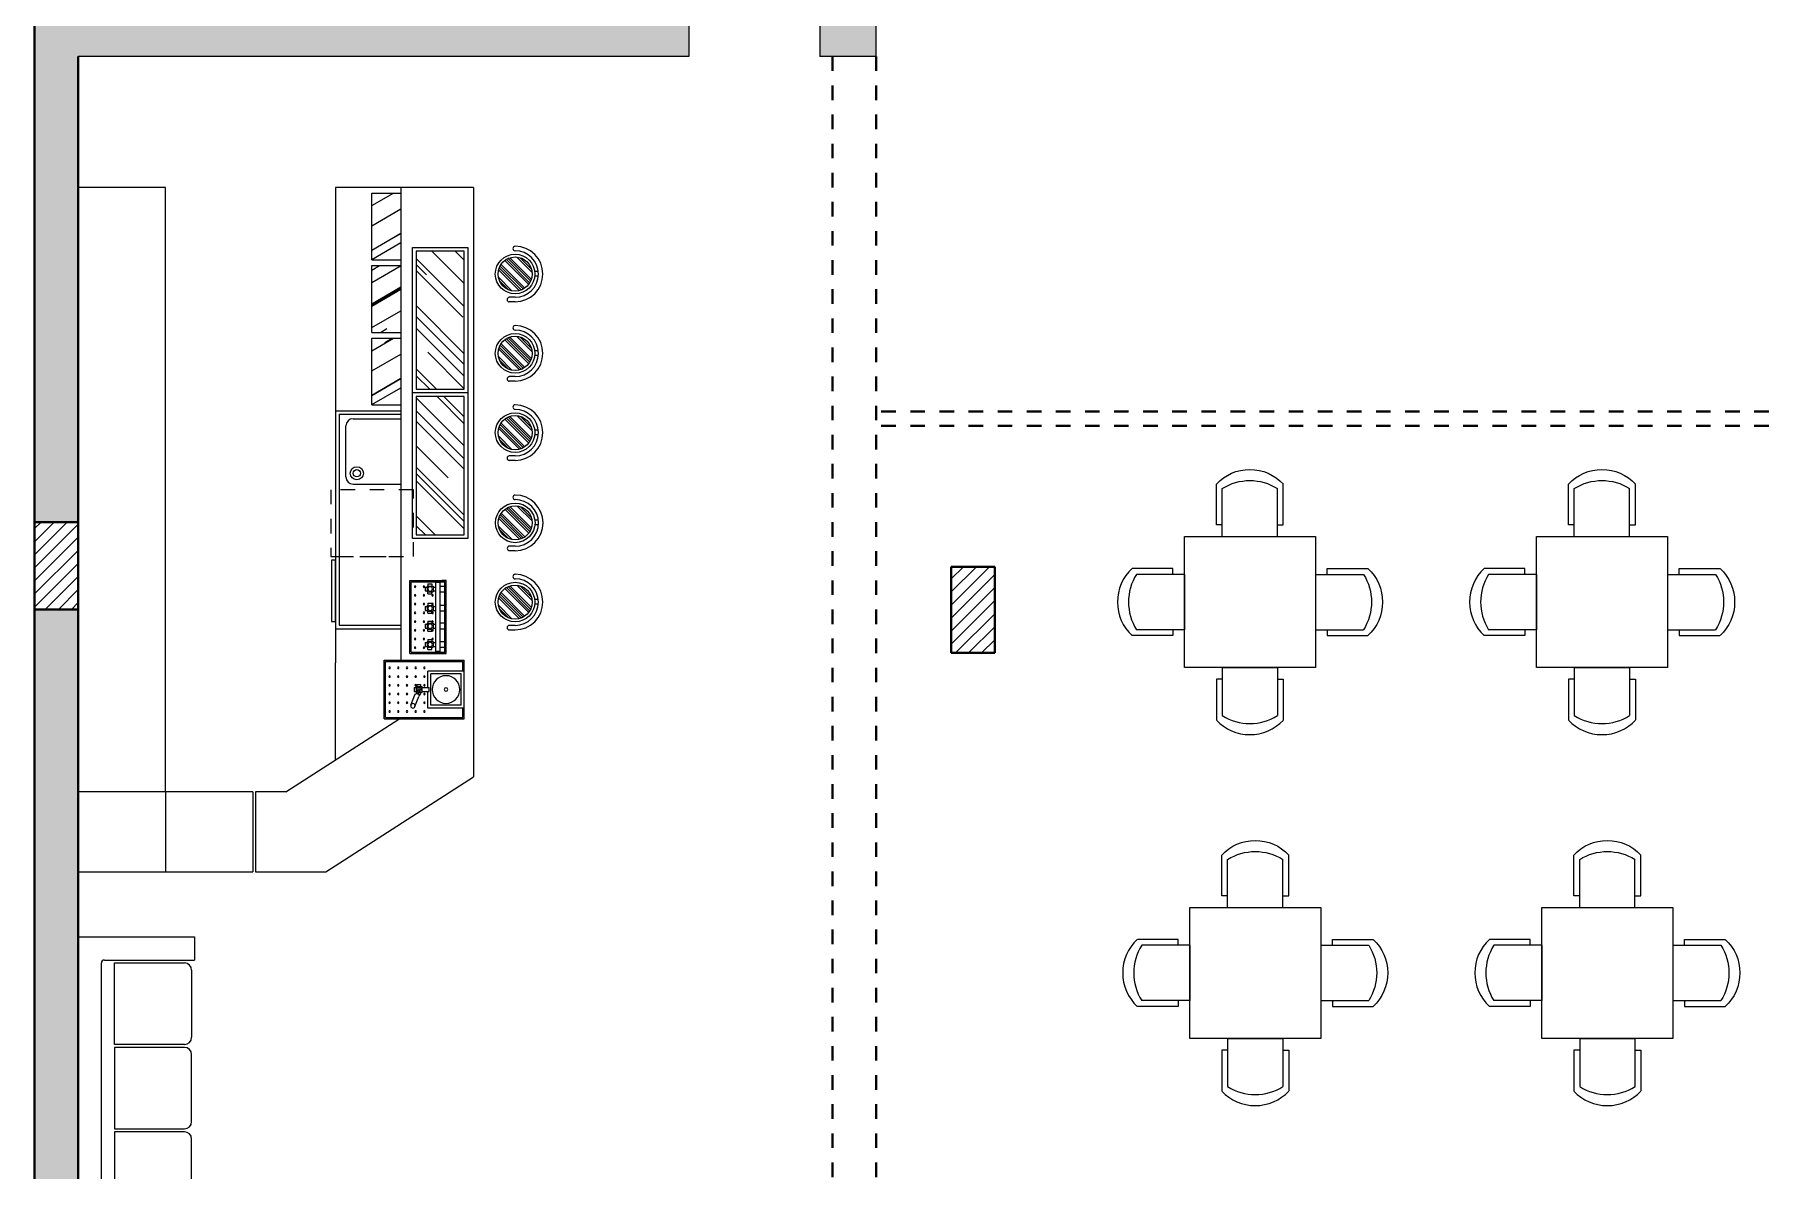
# Model space of a CAD drawing. Header units: millimetres. Extents: x 114 to 1075, y 58 to 426.
# Drawn here: x 1049.42 to 1061.31, y 189.24 to 197.05 of the extents above; entities that cross this region are included whole.
import ezdxf

# ---------------------------------------------------------------- set-up
doc = ezdxf.new("R2010")
doc.units = ezdxf.units.MM
for name, pattern in [('HIDDEN', [0.375, 0.25, -0.125]), ('HIDDEN2', [0.1875, 0.125, -0.0625]), ('R1', [0.1875, 0.125, -0.0625])]:
    doc.linetypes.add(name, pattern=pattern)
for name, color, linetype, lineweight in [('ARREDI attrezzature - furniture', 175, 'Continuous', 9), ('MURATURA sezioni - section wall', 7, 'Continuous', 40), ('TRATTEGGIO - hatch', 252, 'Continuous', 20)]:
    doc.layers.add(name, color=color, linetype=linetype, lineweight=lineweight)
doc.layers.add('pilastri', color=1, linetype='Continuous')
doc.layers.add('PROGETTO', color=7, linetype='Continuous')

# ---------------------------------------------------------------- blocks, each defined once
blk = doc.blocks.new('sedia 8762')
for p, q in [((44.626, 92.6), (44.346, 92.6)), ((44.626, 92.56), (44.626, 92.6)), ((44.706, 92.56), (44.376, 92.56)), ((44.706, 92.56), (44.706, 92.18)), ((44.626, 92.14), (44.346, 92.14)), ((44.706, 92.18), (44.376, 92.18)), ((44.626, 92.18), (44.626, 92.14))]:
    blk.add_line(p, q)
for centre, radius, start, end in [((44.56, 92.37), 0.315, 133.0029, 226.9971), ((44.677, 92.37), 0.356, 147.7113, 212.2887)]:
    blk.add_arc(centre, radius, start, end)
blk = doc.blocks.new('Distributore Birra')
at = {"layer": 'ARREDI attrezzature - furniture'}
for p, q in [((-0.202, -0.55), (-0.202, 0)), ((-0.202, 0), (0.202, 0)), ((-0.127, 0.001), (-0.127, -0.25)), ((0.127, 0.001), (0.127, -0.25)), ((0.202, -0.55), (0.202, 0)), ((-0.192, -0.01), (-0.127, -0.01)), ((-0.192, -0.54), (-0.192, -0.01)), ((-0.107, -0.02), (-0.107, -0.23)), ((-0.107, -0.02), (0.107, -0.02)), ((0.107, -0.02), (0.107, -0.23)), ((0.127, -0.01), (0.192, -0.01)), ((0.192, -0.54), (0.192, -0.01)), ((-0.107, -0.23), (0.107, -0.23)), ((-0.127, -0.25), (-0.014, -0.25)), ((-0.117, -0.338), (-0.048, -0.311)), ((-0.107, -0.366), (-0.037, -0.339)), ((-0.034, -0.313), (-0.034, -0.299)), ((-0.034, -0.299), (-0.02, -0.299)), ((-0.031, -0.316), (-0.002, -0.306)), ((-0.028, -0.325), (0.002, -0.315)), ((-0.028, -0.326), (-0.02, -0.326)), ((-0.02, -0.312), (-0.02, -0.29)), ((0.02, -0.29), (-0.02, -0.29)), ((-0.02, -0.33), (-0.02, -0.323)), ((0.02, -0.33), (-0.02, -0.33)), ((-0.014, -0.29), (-0.014, -0.24)), ((-0.014, -0.24), (0.013, -0.24)), ((-0.014, -0.344), (-0.014, -0.33)), ((0.013, -0.344), (-0.014, -0.344)), ((0.013, -0.29), (0.013, -0.24)), ((0.013, -0.25), (0.127, -0.25)), ((0.013, -0.344), (0.013, -0.33)), ((0.02, -0.33), (0.02, -0.29)), ((0.035, -0.299), (0.02, -0.299)), ((0.035, -0.326), (0.02, -0.326)), ((0.035, -0.326), (0.035, -0.299)), ((-0.202, -0.55), (0.202, -0.55)), ((-0.192, -0.54), (0.192, -0.54))]:
    blk.add_line(p, q, dxfattribs=at)
for centre, radius in [((0, -0.125), 0.095), ((0, -0.125), 0.0122), ((-0.151, -0.273), 0.005), ((-0.151, -0.333), 0.005), ((-0.112, -0.352), 0.015), ((-0.091, -0.273), 0.005), ((-0.031, -0.273), 0.005), ((0.029, -0.273), 0.005), ((0.029, -0.333), 0.005), ((0.089, -0.273), 0.005), ((0.089, -0.333), 0.005), ((0.149, -0.273), 0.005), ((0.149, -0.333), 0.005), ((-0.151, -0.393), 0.005), ((-0.151, -0.453), 0.005), ((-0.091, -0.393), 0.005), ((-0.091, -0.453), 0.005), ((-0.031, -0.393), 0.005), ((-0.031, -0.453), 0.005), ((0.029, -0.393), 0.005), ((0.029, -0.453), 0.005), ((0.089, -0.393), 0.005), ((0.089, -0.453), 0.005), ((0.149, -0.393), 0.005), ((0.149, -0.453), 0.005), ((-0.151, -0.513), 0.005), ((-0.091, -0.513), 0.005), ((-0.031, -0.513), 0.005), ((0.029, -0.513), 0.005), ((0.089, -0.513), 0.005), ((0.149, -0.513), 0.005)]:
    blk.add_circle(centre, radius, dxfattribs=at)
for centre, radius, start, end in [((-0.043, -0.325), 0.015, 290.1118, 110.1118), ((0, -0.31), 0.0155, 219.2138, 181.6005), ((0, -0.31), 0.00501, 294.1489, 110.4161)]:
    blk.add_arc(centre, radius, start, end, dxfattribs=at)
blk = doc.blocks.new('Distributore bevande fresche')
at = {"layer": 'ARREDI attrezzature - furniture'}
for p, q in [((-0.251, 0), (-0.251, -0.03)), ((-0.251, 0), (0.251, 0)), ((0.251, 0), (0.251, -0.03)), ((-0.251, -0.25), (-0.251, 0)), ((-0.241, -0.01), (0.241, -0.01)), ((-0.241, -0.24), (-0.241, -0.01)), ((-0.236, -0.04), (-0.236, -0.07)), ((-0.236, -0.04), (0.237, -0.04)), ((-0.236, -0.07), (0.237, -0.07)), ((-0.223, -0.126), (-0.223, -0.099)), ((-0.223, -0.099), (-0.208, -0.099)), ((-0.21, -0.01), (-0.21, -0.04)), ((-0.208, -0.13), (-0.208, -0.09)), ((-0.168, -0.09), (-0.208, -0.09)), ((-0.203, -0.09), (-0.203, -0.07)), ((-0.176, -0.09), (-0.176, -0.07)), ((-0.17, -0.01), (-0.17, -0.04)), ((-0.168, -0.13), (-0.168, -0.09)), ((-0.154, -0.099), (-0.168, -0.099)), ((-0.154, -0.126), (-0.154, -0.099)), ((-0.097, -0.126), (-0.097, -0.099)), ((-0.097, -0.099), (-0.083, -0.099)), ((-0.083, -0.01), (-0.083, -0.04)), ((-0.083, -0.13), (-0.083, -0.09)), ((-0.043, -0.09), (-0.083, -0.09)), ((-0.077, -0.09), (-0.077, -0.07)), ((-0.05, -0.09), (-0.05, -0.07)), ((-0.043, -0.01), (-0.043, -0.04)), ((-0.043, -0.13), (-0.043, -0.09)), ((-0.028, -0.099), (-0.043, -0.099)), ((-0.028, -0.126), (-0.028, -0.099)), ((0.026, -0.099), (0.04, -0.099)), ((0.026, -0.126), (0.026, -0.099)), ((0.04, -0.01), (0.04, -0.04)), ((0.08, -0.09), (0.04, -0.09)), ((0.04, -0.13), (0.04, -0.09)), ((0.046, -0.09), (0.046, -0.07)), ((0.073, -0.09), (0.073, -0.07)), ((0.08, -0.01), (0.08, -0.04)), ((0.08, -0.13), (0.08, -0.09)), ((0.095, -0.099), (0.08, -0.099)), ((0.095, -0.126), (0.095, -0.099)), ((0.159, -0.099), (0.174, -0.099)), ((0.159, -0.126), (0.159, -0.099)), ((0.171, -0.01), (0.171, -0.04)), ((0.213, -0.09), (0.174, -0.09)), ((0.174, -0.13), (0.174, -0.09)), ((0.179, -0.09), (0.179, -0.07)), ((0.206, -0.09), (0.206, -0.07)), ((0.211, -0.01), (0.211, -0.04)), ((0.213, -0.13), (0.213, -0.09)), ((0.228, -0.099), (0.213, -0.099)), ((0.228, -0.126), (0.228, -0.099)), ((0.237, -0.04), (0.237, -0.07)), ((0.241, -0.24), (0.241, -0.01)), ((0.251, -0.25), (0.251, 0)), ((-0.223, -0.126), (-0.208, -0.126)), ((-0.168, -0.13), (-0.208, -0.13)), ((-0.203, -0.144), (-0.203, -0.13)), ((-0.176, -0.144), (-0.203, -0.144)), ((-0.176, -0.144), (-0.176, -0.13)), ((-0.154, -0.126), (-0.168, -0.126)), ((-0.097, -0.126), (-0.083, -0.126)), ((-0.043, -0.13), (-0.083, -0.13)), ((-0.077, -0.144), (-0.077, -0.13)), ((-0.05, -0.144), (-0.077, -0.144)), ((-0.05, -0.144), (-0.05, -0.13)), ((-0.028, -0.126), (-0.043, -0.126)), ((0.026, -0.126), (0.04, -0.126)), ((0.08, -0.13), (0.04, -0.13)), ((0.046, -0.144), (0.046, -0.13)), ((0.073, -0.144), (0.046, -0.144)), ((0.073, -0.144), (0.073, -0.13)), ((0.095, -0.126), (0.08, -0.126)), ((0.159, -0.126), (0.174, -0.126)), ((0.213, -0.13), (0.174, -0.13)), ((0.179, -0.144), (0.179, -0.13)), ((0.206, -0.144), (0.179, -0.144)), ((0.206, -0.144), (0.206, -0.13)), ((0.228, -0.126), (0.213, -0.126)), ((-0.251, -0.25), (0.251, -0.25)), ((-0.241, -0.24), (0.241, -0.24))]:
    blk.add_line(p, q, dxfattribs=at)
for centre, radius in [((-0.189, -0.11), 0.0155), ((-0.151, -0.093), 0.005), ((-0.091, -0.093), 0.005), ((-0.063, -0.11), 0.0155), ((-0.031, -0.093), 0.005), ((0.029, -0.093), 0.005), ((0.06, -0.11), 0.0155), ((0.089, -0.093), 0.005), ((0.149, -0.093), 0.005), ((0.193, -0.11), 0.0155), ((-0.211, -0.153), 0.005), ((-0.211, -0.213), 0.005), ((-0.151, -0.153), 0.005), ((-0.151, -0.213), 0.005), ((-0.091, -0.153), 0.005), ((-0.091, -0.213), 0.005), ((-0.031, -0.153), 0.005), ((-0.031, -0.213), 0.005), ((0.029, -0.153), 0.005), ((0.029, -0.213), 0.005), ((0.089, -0.153), 0.005), ((0.089, -0.213), 0.005), ((0.149, -0.153), 0.005), ((0.149, -0.213), 0.005), ((0.209, -0.153), 0.005), ((0.209, -0.213), 0.005)]:
    blk.add_circle(centre, radius, dxfattribs=at)

msp = doc.modelspace()

# ---------------------------------------------------------------- hatches: boundary and pattern name
at = {"layer": 'ARREDI attrezzature - furniture'}
h = msp.add_hatch(dxfattribs=at)
h.set_pattern_fill('ANSI34', color=256, scale=0.1, angle=90, style=0)
h.set_pattern_definition([(135, (-473001.65996, -1145066.64898), (-0.053033008589, -0.053033008589), []), (135, (-473001.65996, -1145066.631306), (-0.053033008589, -0.053033008589), []), (135, (-473001.65996, -1145066.61363), (-0.053033008589, -0.053033008589), []), (135, (-473001.65996, -1145066.59595), (-0.053033008589, -0.053033008589), [])])
h.paths.add_polyline_path([(1052.842, 195.403, 1), (1052.609, 195.403, 1)])
h = msp.add_hatch(dxfattribs=at)
h.set_pattern_fill('ANSI34', color=256, scale=0.1, angle=90, style=0)
h.set_pattern_definition([(135, (-473001.65996, -1145067.19373), (-0.053033008589, -0.053033008589), []), (135, (-473001.65996, -1145067.176055), (-0.053033008589, -0.053033008589), []), (135, (-473001.65996, -1145067.15838), (-0.053033008589, -0.053033008589), []), (135, (-473001.65996, -1145067.1407), (-0.053033008589, -0.053033008589), [])])
h.paths.add_polyline_path([(1052.842, 194.858, 1), (1052.609, 194.858, 1)])
h = msp.add_hatch(dxfattribs=at)
h.set_pattern_fill('ANSI34', color=256, scale=0.1, angle=90, style=0)
h.set_pattern_definition([(135, (-473001.65996, -1145067.73848), (-0.053033008589, -0.053033008589), []), (135, (-473001.65996, -1145067.720805), (-0.053033008589, -0.053033008589), []), (135, (-473001.65996, -1145067.70313), (-0.053033008589, -0.053033008589), []), (135, (-473001.65996, -1145067.68545), (-0.053033008589, -0.053033008589), [])])
h.paths.add_polyline_path([(1052.842, 194.313, 1), (1052.609, 194.313, 1)])
h = msp.add_hatch(dxfattribs=at)
h.set_pattern_fill('ANSI34', color=256, scale=0.1, angle=90, style=0)
h.set_pattern_definition([(135, (-473001.658776, -1145068.35828), (-0.053033008589, -0.053033008589), []), (135, (-473001.658776, -1145068.3406), (-0.053033008589, -0.053033008589), []), (135, (-473001.658776, -1145068.32292), (-0.053033008589, -0.053033008589), []), (135, (-473001.658776, -1145068.305244), (-0.053033008589, -0.053033008589), [])])
h.paths.add_polyline_path([(1052.844, 193.693, 1), (1052.611, 193.693, 1)])
h = msp.add_hatch(dxfattribs=at)
h.set_pattern_fill('ANSI34', color=256, scale=0.1, angle=90, style=0)
h.set_pattern_definition([(135, (-473001.65996, -1145068.90303), (-0.053033008589, -0.053033008589), []), (135, (-473001.65996, -1145068.88535), (-0.053033008589, -0.053033008589), []), (135, (-473001.65996, -1145068.86767), (-0.053033008589, -0.053033008589), []), (135, (-473001.65996, -1145068.84999), (-0.053033008589, -0.053033008589), [])])
h.paths.add_polyline_path([(1052.842, 193.149, 1), (1052.609, 193.149, 1)])
at = {"layer": 'pilastri', "true_color": 0x636466, "transparency": 33554687}
h = msp.add_hatch(color=251, dxfattribs=at)
h.dxf.hatch_style = 1
h.paths.add_polyline_path([(1073.542, 206.574), (1068.112, 206.574), (1068.112, 206.274), (1067.942, 206.274), (1067.942, 206.2), (1068.142, 206.2), (1068.142, 206.274), (1070.942, 206.274), (1070.942, 205.333), (1070.967, 205.333), (1070.967, 205.506), (1071.017, 205.506), (1071.017, 205.333), (1071.042, 205.333), (1071.042, 206.274), (1073.542, 206.274)])
h.paths.add_polyline_path([(1074.142, 206.274), (1073.842, 206.274), (1073.842, 205.758), (1074.142, 205.758)])
h.paths.add_polyline_path([(1074.142, 204.858), (1073.842, 204.858), (1073.842, 203.774), (1071.042, 203.774), (1071.042, 204.433), (1070.942, 204.433), (1070.942, 203.774), (1068.142, 203.774), (1068.142, 205.4), (1067.942, 205.4), (1067.942, 202.031), (1067.942, 201.575), (1064.882, 201.575), (1064.882, 202.284), (1064.782, 202.284), (1064.782, 201.475), (1067.942, 201.475), (1067.942, 201.313), (1068.017, 201.313), (1068.017, 201.823), (1068.067, 201.823), (1068.067, 201.313), (1068.142, 201.313), (1068.142, 201.624), (1068.192, 201.624), (1068.192, 201.724), (1068.142, 201.724), (1068.142, 203.674), (1071.533, 203.674), (1071.533, 203.596), (1071.633, 203.596), (1071.633, 203.674), (1072.492, 203.674), (1072.492, 203.604), (1072.592, 203.604), (1072.592, 203.674), (1073.842, 203.674), (1073.842, 202.804), (1072.592, 202.804), (1072.592, 203.004), (1072.492, 203.004), (1072.492, 202.704), (1073.842, 202.704), (1073.842, 202.65), (1074.142, 202.65)])
h.paths.add_polyline_path([(1067.512, 206.574), (1066.529, 206.574), (1066.529, 206.274), (1067.512, 206.274)])
h.paths.add_polyline_path([(1065.529, 206.574), (1064.929, 206.574), (1064.929, 206.274), (1065.529, 206.274)])
h.paths.add_polyline_path([(1063.929, 206.574), (1062.083, 206.574), (1062.083, 206.274), (1063.236, 206.274), (1063.236, 204.324), (1063.336, 204.324), (1063.336, 206.274), (1063.929, 206.274)])
h.paths.add_polyline_path([(1061.483, 206.574), (1056.053, 206.574), (1056.053, 206.274), (1060.107, 206.274), (1060.107, 203.668), (1059.235, 203.668), (1059.235, 203.643), (1059.624, 203.643), (1059.624, 203.593), (1059.235, 203.593), (1059.235, 203.568), (1060.107, 203.568), (1060.107, 200.274), (1060.407, 200.274), (1060.407, 200.323), (1060.407, 201.706), (1061.128, 201.706), (1061.128, 201.806), (1060.407, 201.806), (1060.407, 204.992), (1060.407, 206.274), (1061.483, 206.274)])
h.paths.add_polyline_path([(1055.453, 206.574), (1054.907, 206.574), (1054.907, 205.957), (1055.207, 205.957), (1055.207, 206.274), (1055.453, 206.274)])
h.paths.add_polyline_path([(1055.207, 204.957), (1054.907, 204.957), (1054.907, 204.366), (1055.207, 204.366)])
h.paths.add_polyline_path([(1055.207, 203.568), (1058.435, 203.568), (1058.435, 203.668), (1055.207, 203.668), (1055.207, 203.766), (1054.907, 203.766), (1054.907, 202.974), (1055.207, 202.974)])
h.paths.add_polyline_path([(1055.207, 201.974), (1054.907, 201.974), (1054.907, 201.274), (1055.207, 201.274)])
h.paths.add_polyline_path([(1055.207, 199.674), (1054.907, 199.674), (1054.907, 197.198), (1054.82, 197.198), (1054.82, 196.898), (1055.207, 196.898), (1055.207, 198.275), (1058.489, 198.275), (1058.489, 198.375), (1055.207, 198.375)])
h.paths.add_polyline_path([(1060.407, 199.674), (1060.107, 199.674), (1060.107, 198.375), (1059.389, 198.375), (1059.389, 198.35), (1059.839, 198.35), (1059.839, 198.3), (1059.389, 198.3), (1059.389, 198.275), (1060.207, 198.275), (1060.507, 198.275), (1060.507, 198.375), (1060.457, 198.375), (1060.407, 198.375)])
h.paths.add_polyline_path([(1053.92, 197.198), (1049.423, 197.198), (1049.423, 193.699), (1049.723, 193.699), (1049.723, 196.898), (1053.92, 196.898)])
h = msp.add_hatch(color=251, dxfattribs=at)
h.dxf.hatch_style = 1
h.paths.add_polyline_path([(1049.723, 190.849), (1049.723, 193.099), (1049.423, 193.099), (1049.423, 186.689), (1049.723, 186.689), (1049.723, 188.769)])
h.paths.add_polyline_path([(1051.609, 186.689), (1050.023, 186.689), (1050.023, 186.389), (1051.609, 186.389)])
h.paths.add_polyline_path([(1055.453, 186.689), (1053.409, 186.689), (1053.409, 186.389), (1055.453, 186.389)])
h.paths.add_polyline_path([(1056.318, 186.689), (1056.053, 186.689), (1056.053, 186.389), (1056.318, 186.389)])
h.paths.add_polyline_path([(1058.018, 186.689), (1057.818, 186.689), (1057.818, 186.389), (1058.018, 186.389)])
h.paths.add_polyline_path([(1059.718, 186.689), (1059.518, 186.689), (1059.518, 186.389), (1059.718, 186.389)])
h.paths.add_polyline_path([(1061.483, 186.689), (1061.218, 186.689), (1061.218, 186.389), (1061.483, 186.389)])
h.paths.add_polyline_path([(1062.348, 186.689), (1062.083, 186.689), (1062.083, 186.389), (1062.348, 186.389)])
h.paths.add_polyline_path([(1064.048, 186.689), (1063.848, 186.689), (1063.848, 186.389), (1064.048, 186.389)])
h.paths.add_polyline_path([(1065.748, 186.689), (1065.548, 186.689), (1065.548, 186.389), (1065.748, 186.389)])
h.paths.add_polyline_path([(1067.512, 186.689), (1067.248, 186.689), (1067.248, 186.389), (1067.512, 186.389)])
h.paths.add_polyline_path([(1068.377, 186.689), (1068.112, 186.689), (1068.112, 186.389), (1068.377, 186.389)])
h.paths.add_polyline_path([(1070.077, 186.689), (1069.877, 186.689), (1069.877, 186.389), (1070.077, 186.389)])
h.paths.add_polyline_path([(1071.777, 186.689), (1071.577, 186.689), (1071.577, 186.389), (1071.777, 186.389)])
h.paths.add_polyline_path([(1073.542, 186.689), (1073.277, 186.689), (1073.277, 186.389), (1073.542, 186.389)])
h.paths.add_polyline_path([(1074.142, 187.189), (1073.842, 187.189), (1073.842, 186.689), (1074.142, 186.689)])
h.paths.add_polyline_path([(1074.142, 189.144), (1073.842, 189.144), (1073.842, 188.689), (1074.142, 188.689)])
h.paths.add_polyline_path([(1074.142, 191.099), (1073.842, 191.099), (1073.842, 190.644), (1074.142, 190.644)])
h.paths.add_polyline_path([(1074.142, 198.7), (1073.842, 198.7), (1073.842, 198.374), (1071.633, 198.374), (1071.633, 199.446), (1071.606, 199.446), (1071.606, 199.084), (1071.556, 199.084), (1071.556, 199.446), (1071.533, 199.446), (1071.533, 198.375), (1068.142, 198.375), (1068.142, 199.674), (1067.942, 199.674), (1067.942, 198.375), (1062.222, 198.375), (1062.106, 198.375), (1062.106, 198.275), (1067.938, 198.275), (1067.938, 196.275), (1068.166, 196.275), (1068.166, 196.375), (1068.038, 196.375), (1068.038, 198.275), (1069.967, 198.275), (1069.967, 196.803), (1069.967, 196.375), (1069.016, 196.375), (1069.016, 196.275), (1069.967, 196.275), (1069.967, 195.459), (1070.127, 195.459), (1070.127, 195.559), (1070.067, 195.559), (1070.067, 196.925), (1070.184, 196.925), (1070.184, 197.025), (1070.067, 197.025), (1070.067, 198.275), (1070.937, 198.275), (1070.937, 197.025), (1070.784, 197.025), (1070.784, 196.925), (1071.037, 196.925), (1071.135, 196.925), (1071.135, 197.025), (1071.037, 197.025), (1071.037, 198.275), (1071.902, 198.275), (1071.902, 197.025), (1071.735, 197.025), (1071.735, 196.925), (1071.902, 196.925), (1071.902, 195.559), (1070.727, 195.559), (1070.727, 195.459), (1072.007, 195.459), (1072.063, 195.459), (1072.063, 195.559), (1072.002, 195.559), (1072.002, 196.925), (1072.119, 196.925), (1072.119, 197.025), (1072.002, 197.025), (1072.002, 198.275), (1072.872, 198.275), (1072.872, 197.025), (1072.719, 197.025), (1072.719, 196.925), (1072.972, 196.925), (1073.071, 196.925), (1073.071, 197.025), (1072.972, 197.025), (1072.972, 198.275), (1073.842, 198.275), (1073.842, 197.025), (1073.671, 197.025), (1073.671, 196.925), (1073.842, 196.925), (1073.842, 196.375), (1073.842, 195.559), (1072.663, 195.559), (1072.663, 195.459), (1073.842, 195.459), (1073.842, 194.459), (1067.543, 194.459), (1067.543, 194.359), (1073.842, 194.359), (1073.842, 193.699), (1074.142, 193.699)])
h.paths.add_polyline_path([(1074.142, 193.099), (1073.842, 193.099), (1073.842, 192.599), (1074.142, 192.599)])
h.paths.add_polyline_path([(1074.142, 200.766), (1073.842, 200.766), (1073.842, 200.424), (1071.633, 200.424), (1071.633, 201.624), (1073.842, 201.624), (1073.842, 201.466), (1074.142, 201.466), (1074.142, 202.05), (1073.842, 202.05), (1073.842, 201.724), (1071.633, 201.724), (1071.633, 202.796), (1071.606, 202.796), (1071.606, 202.434), (1071.556, 202.434), (1071.556, 202.796), (1071.533, 202.796), (1071.533, 201.724), (1068.992, 201.724), (1068.992, 201.699), (1069.384, 201.699), (1069.384, 201.649), (1068.992, 201.649), (1068.992, 201.624), (1071.533, 201.624), (1071.533, 200.424), (1068.992, 200.424), (1068.992, 200.399), (1069.384, 200.399), (1069.384, 200.349), (1068.992, 200.349), (1068.992, 200.324), (1071.533, 200.324), (1071.533, 200.246), (1071.633, 200.246), (1071.633, 200.324), (1072.492, 200.324), (1072.492, 200.254), (1072.592, 200.254), (1072.592, 200.324), (1073.842, 200.324), (1073.842, 200.274), (1074.142, 200.274)])
h.paths.add_polyline_path([(1074.142, 199.674), (1073.842, 199.674), (1073.842, 199.454), (1072.592, 199.454), (1072.592, 199.654), (1072.492, 199.654), (1072.492, 199.354), (1073.842, 199.354), (1073.842, 199.3), (1074.142, 199.3)], flags=17)
h.paths.add_polyline_path([(1068.142, 200.513), (1067.942, 200.513), (1067.942, 200.274), (1068.142, 200.274), (1068.142, 200.324), (1068.192, 200.324), (1068.192, 200.424), (1068.142, 200.424)])
at = {"layer": 'PROGETTO', "transparency": 33554687}
h = msp.add_hatch(dxfattribs=at)
h.set_pattern_fill('ANSI31', color=1, scale=0.02)
h.set_pattern_definition([(45, (-311.07975, 145.974316), (-0.0449012806, 0.0449012806), [])])
h.paths.add_polyline_path([(1056.053, 186.689), (1055.453, 186.689), (1055.453, 186.389), (1056.053, 186.389)])
h.paths.add_polyline_path([(1062.083, 186.689), (1061.483, 186.689), (1061.483, 186.389), (1062.083, 186.389)])
h.paths.add_polyline_path([(1068.112, 186.689), (1067.512, 186.689), (1067.512, 186.389), (1068.112, 186.389)])
h.paths.add_polyline_path([(1074.142, 186.689), (1073.542, 186.689), (1073.542, 186.389), (1074.142, 186.389)])
h.paths.add_polyline_path([(1068.263, 193.399), (1067.963, 193.399), (1067.963, 192.799), (1068.263, 192.799)])
h.paths.add_polyline_path([(1062.323, 193.399), (1062.023, 193.399), (1062.023, 192.799), (1062.323, 192.799)])
h.paths.add_polyline_path([(1056.023, 193.392), (1055.723, 193.392), (1055.723, 192.799), (1056.023, 192.799)])
h.paths.add_polyline_path([(1074.142, 193.699), (1073.842, 193.699), (1073.842, 193.099), (1074.142, 193.099)])
h.paths.add_polyline_path([(1049.723, 193.699), (1049.423, 193.699), (1049.423, 193.099), (1049.723, 193.099)])
h.paths.add_polyline_path([(1049.724, 200.304), (1049.424, 200.304), (1049.424, 199.704), (1049.724, 199.704)])
h.paths.add_polyline_path([(1050.023, 206.574), (1049.423, 206.574), (1049.423, 206.274), (1050.023, 206.274)])
h.paths.add_polyline_path([(1056.053, 206.574), (1055.453, 206.574), (1055.453, 206.274), (1056.053, 206.274)])
h.paths.add_polyline_path([(1062.083, 206.574), (1061.483, 206.574), (1061.483, 206.274), (1062.083, 206.274)])
h.paths.add_polyline_path([(1068.112, 206.574), (1067.512, 206.574), (1067.512, 206.274), (1068.112, 206.274)])
h.paths.add_polyline_path([(1074.142, 206.574), (1073.542, 206.574), (1073.542, 206.274), (1074.142, 206.274)])
h.paths.add_polyline_path([(1060.407, 200.274), (1060.107, 200.274), (1060.107, 199.674), (1060.407, 199.674)])
h.paths.add_polyline_path([(1055.207, 200.274), (1054.907, 200.274), (1054.907, 199.674), (1055.207, 199.674)])
h.paths.add_polyline_path([(1068.142, 200.274), (1067.942, 200.274), (1067.942, 199.674), (1068.142, 199.674)])
h.paths.add_polyline_path([(1074.142, 200.274), (1073.842, 200.274), (1073.842, 199.674), (1074.142, 199.674)])
at = {"layer": 'TRATTEGGIO - hatch', "true_color": 0x88badd}
h = msp.add_hatch(dxfattribs=at)
h.set_pattern_fill('AR-RROOF', color=151, scale=0.01, angle=135, style=0)
h.set_pattern_definition([(135, (749.05198, 12.81113), (-0.5747364, 0.21552615), [3.81, -0.508, 1.27, -0.254]), (135, (748.7233, 12.9602), (-0.0592697, -0.41847994), [0.762, -0.08382, 1.524, -0.1905]), (135, (748.80952, 12.74826), (-1.05428207, 0.813611205), [2.032, -0.3556, 1.016, -0.254])])
h.paths.add_polyline_path([(1052.047, 194.611), (1052.377, 194.611), (1052.377, 195.561), (1052.047, 195.561)])
h.paths.add_polyline_path([(1052.047, 193.611), (1052.377, 193.611), (1052.377, 194.561), (1052.047, 194.561)])

# ---------------------------------------------------------------- linework, layer by layer
for p, q in [((1055.207, 196.898), (1055.207, 198.275)), ((1053.92, 197.198), (1053.92, 196.898)), ((1054.82, 197.198), (1054.82, 196.898)), ((1053.92, 196.898), (1049.723, 196.898)), ((1055.207, 196.898), (1054.82, 196.898)), ((1049.723, 188.769), (1049.723, 190.849))]:
    msp.add_line(p, q)
at = {"layer": 'ARREDI attrezzature - furniture'}
for p, q in [((1050.323, 195.997), (1049.723, 195.997)), ((1050.323, 191.846), (1050.323, 195.997)), ((1051.941, 195.997), (1051.491, 195.997)), ((1051.491, 195.997), (1051.491, 192.732)), ((1051.741, 195.501), (1051.741, 195.959)), ((1051.741, 195.959), (1051.941, 195.959)), ((1051.941, 195.997), (1051.941, 192.75)), ((1052.441, 195.997), (1051.941, 195.997)), ((1052.441, 195.997), (1052.441, 191.947)), ((1051.741, 195.501), (1051.941, 195.501)), ((1051.741, 195.461), (1051.941, 195.461)), ((1051.741, 195.002), (1051.741, 195.461)), ((1052.861, 195.422), (1052.885, 195.422)), ((1052.862, 195.391), (1052.885, 195.391)), ((1052.726, 195.243), (1052.686, 195.243)), ((1052.726, 195.211), (1052.686, 195.211)), ((1051.741, 195.002), (1051.941, 195.002)), ((1051.741, 194.504), (1051.741, 194.962)), ((1051.741, 194.962), (1051.941, 194.962)), ((1052.861, 194.877), (1052.885, 194.877)), ((1052.862, 194.846), (1052.885, 194.846)), ((1052.726, 194.698), (1052.686, 194.698)), ((1052.726, 194.667), (1052.686, 194.667)), ((1052.402, 194.586), (1052.022, 194.586)), ((1051.491, 194.464), (1051.941, 194.464)), ((1051.516, 194.439), (1051.516, 192.991)), ((1051.516, 194.439), (1051.941, 194.439)), ((1051.613, 194.409), (1051.941, 194.409)), ((1051.741, 194.504), (1051.941, 194.504)), ((1051.563, 194.009), (1051.563, 194.359)), ((1052.861, 194.332), (1052.885, 194.332)), ((1052.862, 194.301), (1052.885, 194.301)), ((1052.726, 194.153), (1052.686, 194.153)), ((1052.726, 194.122), (1052.686, 194.122)), ((1051.613, 193.959), (1051.941, 193.959)), ((1052.862, 193.713), (1052.886, 193.713)), ((1052.863, 193.682), (1052.887, 193.682)), ((1052.727, 193.533), (1052.687, 193.533)), ((1052.727, 193.502), (1052.687, 193.502)), ((1052.861, 193.168), (1052.885, 193.168)), ((1052.862, 193.137), (1052.885, 193.137)), ((1051.516, 192.991), (1051.941, 192.991)), ((1052.726, 192.989), (1052.686, 192.989)), ((1051.491, 192.966), (1051.941, 192.966)), ((1052.726, 192.957), (1052.686, 192.957)), ((1051.491, 192.065), (1051.491, 192.732)), ((1051.15, 191.846), (1051.927, 192.345)), ((1051.426, 191.296), (1052.441, 191.947)), ((1050.323, 191.846), (1049.723, 191.846)), ((1050.923, 191.846), (1050.323, 191.846)), ((1050.323, 191.846), (1050.323, 191.296)), ((1050.923, 191.846), (1050.923, 191.296)), ((1051.15, 191.846), (1050.943, 191.846)), ((1050.943, 191.846), (1050.943, 191.296)), ((1049.723, 191.296), (1050.323, 191.296)), ((1050.323, 191.296), (1050.923, 191.296)), ((1050.943, 191.296), (1051.426, 191.296)), ((1049.723, 190.849), (1050.523, 190.849)), ((1050.523, 190.849), (1050.523, 190.689)), ((1049.883, 188.949), (1049.883, 190.669)), ((1049.903, 190.689), (1050.523, 190.689)), ((1049.973, 190.669), (1050.453, 190.669)), ((1049.973, 190.109), (1049.973, 190.669)), ((1050.503, 190.619), (1050.503, 190.159)), ((1050.453, 190.109), (1049.973, 190.109)), ((1049.973, 190.089), (1049.973, 189.529)), ((1050.453, 190.089), (1049.973, 190.089)), ((1050.503, 189.579), (1050.503, 190.039)), ((1049.973, 189.529), (1050.453, 189.529)), ((1049.973, 189.509), (1049.973, 188.949)), ((1050.453, 189.509), (1049.973, 189.509)), ((1050.503, 188.999), (1050.503, 189.459))]:
    msp.add_line(p, q, dxfattribs=at)
at = {"layer": 'ARREDI attrezzature - furniture', "linetype": 'R1'}
msp.add_line((1051.491, 193.461), (1051.941, 193.461), dxfattribs=at)
at = {"layer": 'ARREDI attrezzature - furniture'}
for points in [[(1052.022, 195.586), (1052.402, 195.586), (1052.402, 193.586), (1052.022, 193.586)], [(1052.047, 195.561), (1052.047, 194.611), (1052.377, 194.611), (1052.377, 195.561)], [(1052.047, 194.561), (1052.047, 193.611), (1052.377, 193.611), (1052.377, 194.561)], [(1057.327, 193.599), (1058.227, 193.599), (1058.227, 192.699), (1057.327, 192.699)], [(1059.747, 193.599), (1060.647, 193.599), (1060.647, 192.699), (1059.747, 192.699)], [(1051.464, 193.436), (1051.464, 193.016), (1051.491, 193.016), (1051.491, 193.436)], [(1057.363, 191.05), (1058.263, 191.05), (1058.263, 190.15), (1057.363, 190.15)], [(1059.783, 191.05), (1060.683, 191.05), (1060.683, 190.15), (1059.783, 190.15)]]:
    msp.add_lwpolyline(points, close=True, dxfattribs=at)
at = {"layer": 'ARREDI attrezzature - furniture', "linetype": 'HIDDEN', "ltscale": 0.01}
msp.add_lwpolyline([(1051.459, 193.921), (1051.459, 193.461), (1052.027, 193.461), (1052.027, 193.921)], close=True, dxfattribs=at)
at = {"layer": 'ARREDI attrezzature - furniture'}
for centre, radius in [((1052.726, 195.403), 0.136), ((1052.726, 195.403), 0.117), ((1052.726, 194.858), 0.136), ((1052.726, 194.858), 0.117), ((1052.726, 194.313), 0.136), ((1052.726, 194.313), 0.117), ((1051.638, 194.034), 0.045), ((1051.638, 194.034), 0.025), ((1052.727, 193.693), 0.136), ((1052.727, 193.693), 0.117), ((1052.726, 193.149), 0.136), ((1052.726, 193.149), 0.117)]:
    msp.add_circle(centre, radius, dxfattribs=at)
for centre, radius, start, end in [((1052.726, 195.578), 0.0155, 90, 270), ((1052.726, 195.403), 0.191, 270, 90), ((1052.726, 195.403), 0.16, 270, 90), ((1052.686, 195.227), 0.0155, 90, 270), ((1052.726, 195.033), 0.0155, 90, 270), ((1052.726, 194.858), 0.191, 270, 90), ((1052.726, 194.858), 0.16, 270, 90), ((1052.686, 194.682), 0.0155, 90, 270), ((1051.613, 194.359), 0.05, 90, 180), ((1052.726, 194.489), 0.0155, 90, 270), ((1052.726, 194.313), 0.191, 270, 90), ((1052.726, 194.313), 0.16, 270, 90), ((1052.686, 194.138), 0.0155, 90, 270), ((1051.613, 194.009), 0.05, 180, 270), ((1052.727, 193.869), 0.0155, 90, 270), ((1052.727, 193.693), 0.191, 270, 90), ((1052.727, 193.693), 0.16, 270, 90), ((1052.687, 193.518), 0.0155, 90, 270), ((1052.726, 193.324), 0.0155, 90, 270), ((1052.726, 193.149), 0.191, 270, 90), ((1052.726, 193.149), 0.16, 270, 90), ((1052.686, 192.973), 0.0155, 90, 270), ((1049.903, 190.669), 0.02, 90, 180), ((1050.453, 190.619), 0.05, 0, 90), ((1050.453, 190.159), 0.05, 270, 0), ((1050.453, 190.039), 0.05, 0, 90), ((1050.453, 189.579), 0.05, 270, 0), ((1050.453, 189.459), 0.05, 0, 90)]:
    msp.add_arc(centre, radius, start, end, dxfattribs=at)
at = {"layer": 'MURATURA sezioni - section wall'}
for p, q in [((1049.423, 197.198), (1049.423, 186.399)), ((1049.723, 196.898), (1049.723, 186.689)), ((1049.723, 193.699), (1049.423, 193.699)), ((1049.423, 193.699), (1049.423, 193.099)), ((1049.723, 193.699), (1049.723, 193.099)), ((1056.023, 193.392), (1055.723, 193.392)), ((1055.723, 192.799), (1055.723, 193.392)), ((1056.023, 193.392), (1056.023, 192.799)), ((1049.723, 193.099), (1049.423, 193.099)), ((1056.023, 192.799), (1055.723, 192.799))]:
    msp.add_line(p, q, dxfattribs=at)
at = {"layer": 'MURATURA sezioni - section wall', "linetype": 'HIDDEN2', "ltscale": 0.6}
for p, q in [((1054.907, 196.898), (1054.907, 186.689)), ((1055.207, 196.898), (1055.207, 186.689)), ((1067.543, 194.459), (1055.207, 194.459)), ((1067.543, 194.359), (1055.207, 194.359))]:
    msp.add_line(p, q, dxfattribs=at)
at = {"layer": 'TRATTEGGIO - hatch', "color": 151, "true_color": 0x88badd}
for p, q in [((1051.741, 195.873), (1051.89, 195.959)), ((1051.741, 195.734), (1051.941, 195.85)), ((1051.741, 195.568), (1051.941, 195.683)), ((1051.741, 195.566), (1051.941, 195.681)), ((1051.741, 195.503), (1051.941, 195.619)), ((1051.741, 195.43), (1051.794, 195.461)), ((1051.741, 195.345), (1051.942, 195.461)), ((1051.741, 195.199), (1051.941, 195.315)), ((1051.741, 195.19), (1051.941, 195.306)), ((1051.741, 195.183), (1051.941, 195.299)), ((1051.741, 195.035), (1051.941, 195.151)), ((1051.8, 195.002), (1051.844, 195.028)), ((1051.741, 194.876), (1051.89, 194.962)), ((1051.83, 194.932), (1051.882, 194.962)), ((1051.741, 194.738), (1051.941, 194.853)), ((1051.741, 194.571), (1051.941, 194.687)), ((1051.741, 194.569), (1051.941, 194.684)), ((1051.741, 194.507), (1051.941, 194.622))]:
    msp.add_line(p, q, dxfattribs=at)

# ---------------------------------------------------------------- block references
at = {"layer": 'ARREDI attrezzature - furniture', "xscale": -1}
for name, p, rotation in [('sedia 8762', (1150.146, 238.305), 90), ('sedia 8762', (1152.566, 238.305), 90), ('Distributore bevande fresche', (1052.252, 193.046), 270), ('Distributore Birra', (1052.376, 192.548), 270), ('sedia 8762', (1150.183, 235.756), 90), ('sedia 8762', (1152.603, 235.756), 90)]:
    msp.add_blockref(name, p, dxfattribs=dict(at, rotation=rotation))
at = {"layer": 'ARREDI attrezzature - furniture'}
for p in [(1012.621, 100.779), (1015.041, 100.779), (1012.657, 98.231), (1015.077, 98.231)]:
    msp.add_blockref('sedia 8762', p, dxfattribs=at)
at = {"layer": 'ARREDI attrezzature - furniture', "xscale": -1}
for p in [(1102.933, 100.779), (1105.353, 100.779), (1102.969, 98.231), (1105.389, 98.231)]:
    msp.add_blockref('sedia 8762', p, dxfattribs=at)
at = {"layer": 'ARREDI attrezzature - furniture', "rotation": 90}
for p in [(1150.146, 147.993), (1152.566, 147.993), (1150.183, 145.444), (1152.603, 145.444)]:
    msp.add_blockref('sedia 8762', p, dxfattribs=at)

doc.saveas('drawing.dxf')
